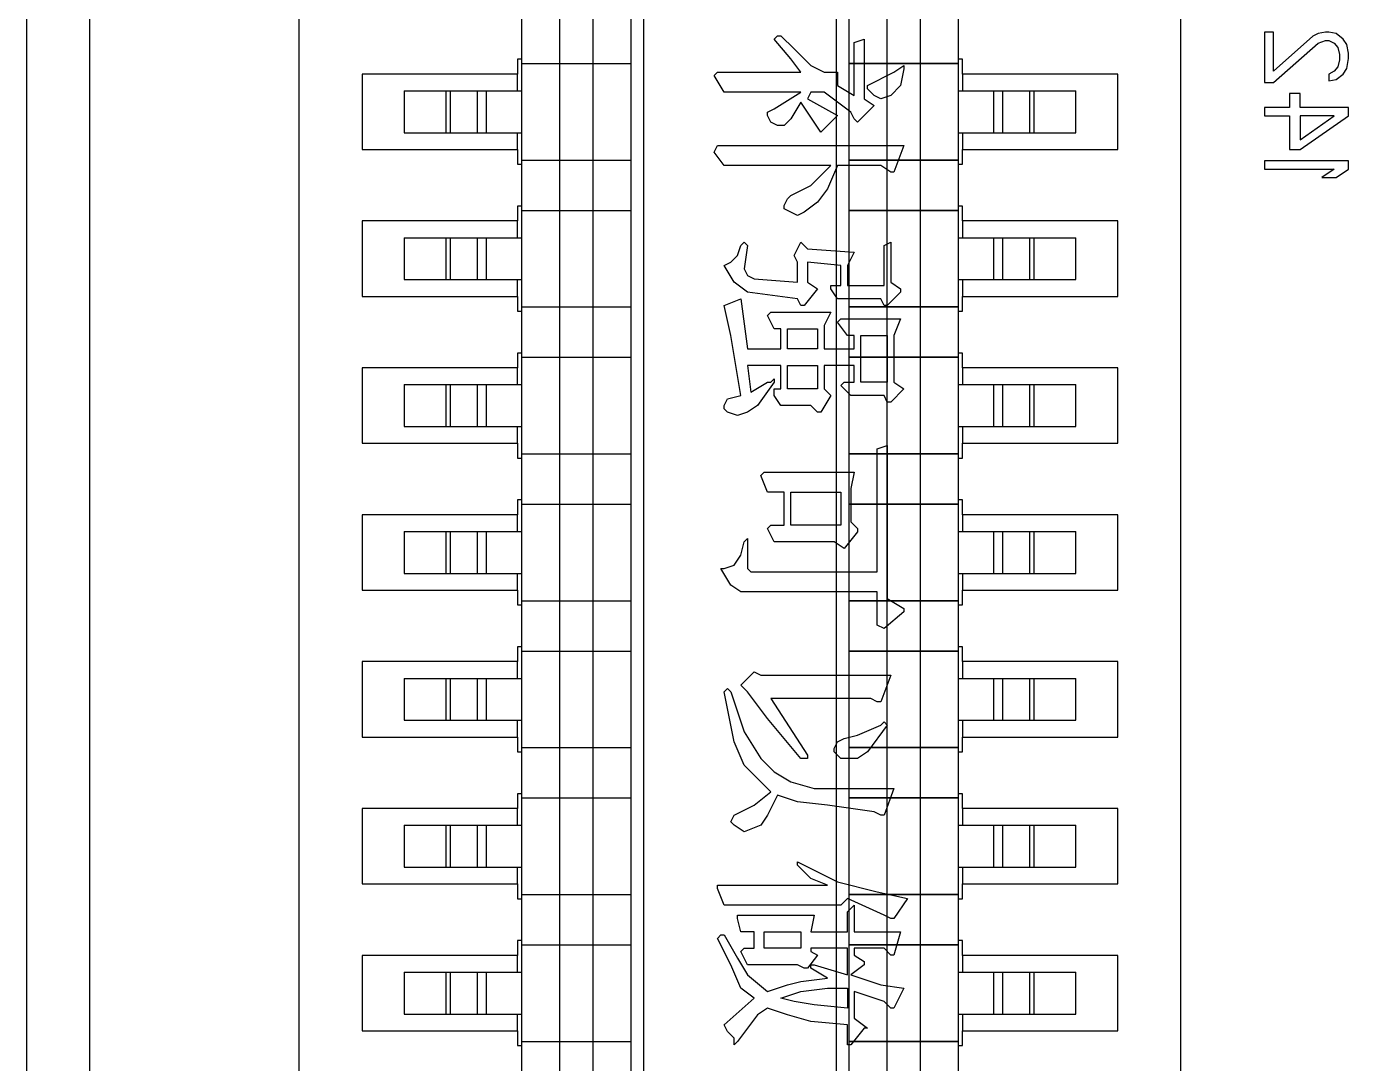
# Model space of a CAD drawing. Header units: millimetres. Extents: x 164 to 1164, y 133 to 906.
# Drawn here: x 231.24 to 240.69, y 286.88 to 294.29 of the extents above; entities that cross this region are included whole.
import ezdxf

# ---------------------------------------------------------------- set-up
doc = ezdxf.new("R2010")
doc.units = ezdxf.units.MM
for name, color, linetype in [('00侧挡板', 103, 'Continuous'), ('01_ASM_ALL_AXIS', 7, 'Continuous'), ('_135225', 7, 'Continuous'), ('_139725', 7, 'Continuous'), ('_186646', 7, 'Continuous'), ('_209750', 7, 'Continuous'), ('_240873', 7, 'Continuous'), ('_391631', 7, 'Continuous'), ('_395873', 7, 'Continuous'), ('_437383', 7, 'Continuous'), ('_499358', 7, 'Continuous'), ('_509238', 7, 'Continuous'), ('_543160', 7, 'Continuous'), ('_548257', 7, 'Continuous'), ('_554376', 7, 'Continuous'), ('_556303', 7, 'Continuous'), ('_597289', 7, 'Continuous')]:
    doc.layers.add(name, color=color, linetype=linetype)

# ---------------------------------------------------------------- blocks, each defined once
blk = doc.blocks.new('SFWER23')
at = {"color": 2}
for p, q in [((-187.3326, -442.0283), (-178.3726, -442.0283)), ((-178.3726, -444.1283), (-187.3326, -444.1283))]:
    blk.add_line(p, q, dxfattribs=at)
at = {"color": 4}
for p, q in [((-182.5926, -442.1783), (-182.5926, -442.5483)), ((-182.4126, -442.1783), (-182.5926, -442.1783)), ((-182.4126, -442.5483), (-182.4126, -442.1783)), ((-182.2426, -442.1783), (-182.2426, -442.5483)), ((-182.0626, -442.1783), (-182.2426, -442.1783)), ((-182.0626, -442.5483), (-182.0626, -442.1783)), ((-181.8926, -442.1783), (-181.8926, -442.5483)), ((-181.7126, -442.1783), (-181.8926, -442.1783)), ((-181.7126, -442.5483), (-181.7126, -442.1783)), ((-181.5426, -442.1783), (-181.5426, -442.5483)), ((-181.3626, -442.1783), (-181.5426, -442.1783)), ((-181.3626, -442.5483), (-181.3626, -442.1783)), ((-181.1926, -442.1783), (-181.1926, -442.5483)), ((-181.0126, -442.1783), (-181.1926, -442.1783)), ((-181.0126, -442.5483), (-181.0126, -442.1783)), ((-180.8426, -442.1783), (-180.8426, -442.5483)), ((-180.6626, -442.1783), (-180.8426, -442.1783)), ((-180.6626, -442.5483), (-180.6626, -442.1783)), ((-180.4926, -442.1783), (-180.4926, -442.5483)), ((-180.3126, -442.1783), (-180.4926, -442.1783)), ((-180.3126, -442.5483), (-180.3126, -442.1783)), ((-182.5926, -442.5483), (-182.5526, -442.5483)), ((-182.4526, -442.5483), (-182.4126, -442.5483)), ((-182.2426, -442.5483), (-182.2026, -442.5483)), ((-182.1026, -442.5483), (-182.0626, -442.5483)), ((-181.8926, -442.5483), (-181.8526, -442.5483)), ((-181.7526, -442.5483), (-181.7126, -442.5483)), ((-181.5426, -442.5483), (-181.5026, -442.5483)), ((-181.4026, -442.5483), (-181.3626, -442.5483)), ((-181.1926, -442.5483), (-181.1526, -442.5483)), ((-181.0526, -442.5483), (-181.0126, -442.5483)), ((-180.8426, -442.5483), (-180.8026, -442.5483)), ((-180.7026, -442.5483), (-180.6626, -442.5483)), ((-180.4926, -442.5483), (-180.4526, -442.5483)), ((-180.3526, -442.5483), (-180.3126, -442.5483)), ((-182.5966, -442.7113), (-182.6125, -442.6875)), ((-182.6125, -442.6875), (-182.6046, -442.6875)), ((-182.6046, -442.6875), (-182.5649, -442.6954)), ((-182.5649, -442.6954), (-182.5411, -442.7192)), ((-182.422, -443.1319), (-182.422, -442.6875)), ((-182.422, -442.6875), (-182.3585, -442.7113)), ((-182.0966, -442.7192), (-182.0807, -442.6954)), ((-182.0807, -442.6954), (-182.0728, -442.6954)), ((-182.0728, -442.6954), (-182.0411, -442.7272)), ((-182.0093, -442.8383), (-182.0093, -442.6954)), ((-182.0093, -442.6954), (-181.9696, -442.7113)), ((-181.8585, -442.7113), (-181.8427, -442.6875)), ((-181.8427, -442.6875), (-181.8109, -442.7192)), ((-181.3427, -442.7272), (-181.3188, -442.6875)), ((-181.3188, -442.6875), (-181.3109, -442.6875)), ((-181.3109, -442.6875), (-181.2712, -442.7351)), ((-180.6442, -442.751), (-180.6284, -442.6795)), ((-180.6284, -442.6795), (-180.5807, -442.7113)), ((-180.549, -442.8065), (-180.549, -442.6954)), ((-180.549, -442.6954), (-180.4934, -442.7113)), ((-180.422, -442.743), (-180.4141, -442.6875)), ((-180.4141, -442.6875), (-180.3665, -442.7113)), ((-182.5649, -442.7748), (-182.5966, -442.7113)), ((-182.5411, -442.7192), (-182.5331, -442.743)), ((-182.3585, -442.7192), (-182.3744, -442.743)), ((-182.3585, -442.7113), (-182.3585, -442.7192)), ((-182.1839, -442.7351), (-182.1919, -442.7192)), ((-182.1919, -442.7192), (-182.0966, -442.7192)), ((-182.0411, -442.7272), (-182.0411, -442.7351)), ((-181.9696, -442.7113), (-181.8585, -442.7113)), ((-181.9696, -442.7906), (-181.9696, -442.7272)), ((-181.9696, -442.7272), (-181.8585, -442.7272)), ((-181.8585, -442.7272), (-181.8585, -442.7906)), ((-181.8109, -442.7272), (-181.8268, -442.7351)), ((-181.8109, -442.7192), (-181.8109, -442.7272)), ((-181.7077, -442.7272), (-181.3427, -442.7272)), ((-181.6998, -442.751), (-181.7077, -442.7272)), ((-181.1601, -443.0287), (-181.1601, -442.7192)), ((-181.1601, -442.7192), (-181.0966, -442.743)), ((-181.049, -442.7351), (-181.0411, -442.7272)), ((-181.0411, -442.7272), (-180.9776, -442.7748)), ((-180.8903, -442.9018), (-180.8903, -442.7113)), ((-180.8903, -442.7113), (-180.8268, -442.7351)), ((-180.5807, -442.7192), (-180.5887, -442.7351)), ((-180.5807, -442.7113), (-180.5807, -442.7192)), ((-180.4934, -442.7192), (-180.5093, -442.7351)), ((-180.4934, -442.7113), (-180.4934, -442.7192)), ((-180.3665, -442.7192), (-180.3823, -442.7351)), ((-180.3665, -442.7113), (-180.3665, -442.7192)), ((-182.5411, -442.7589), (-182.5569, -442.7748)), ((-182.5331, -442.743), (-182.5411, -442.7589)), ((-182.5331, -442.7827), (-182.5173, -442.7589)), ((-182.5173, -442.7589), (-182.4776, -442.7986)), ((-182.3744, -442.743), (-182.3744, -442.8462)), ((-182.0887, -442.7351), (-182.1839, -442.7351)), ((-182.0887, -442.8224), (-182.0887, -442.7351)), ((-182.0411, -442.7351), (-182.0569, -442.743)), ((-182.0569, -442.743), (-182.0569, -442.8462)), ((-181.8268, -442.7351), (-181.8268, -442.8145)), ((-181.4061, -442.751), (-181.6998, -442.751)), ((-181.4061, -443.0525), (-181.4061, -442.751)), ((-181.3585, -442.751), (-181.3585, -443.0764)), ((-181.2792, -442.751), (-181.3585, -442.751)), ((-181.2712, -442.7351), (-181.2792, -442.751)), ((-181.0966, -442.751), (-181.1046, -442.7668)), ((-181.0966, -442.743), (-181.0966, -442.751)), ((-181.0411, -442.743), (-181.049, -442.7351)), ((-181.0173, -442.7986), (-181.0411, -442.743)), ((-180.8347, -442.7589), (-180.8506, -442.87)), ((-180.8268, -442.743), (-180.8347, -442.7589)), ((-180.8268, -442.7351), (-180.8268, -442.743)), ((-180.668, -442.8462), (-180.6442, -442.751)), ((-180.5887, -442.7351), (-180.6284, -442.8224)), ((-180.5093, -442.7351), (-180.5093, -442.8065)), ((-180.4458, -442.8145), (-180.422, -442.743)), ((-180.3823, -442.7351), (-180.4061, -442.8065)), ((-182.668, -442.8065), (-182.676, -442.7827)), ((-182.676, -442.7827), (-182.5331, -442.7827)), ((-182.5569, -442.7748), (-182.5649, -442.7748)), ((-181.8585, -442.7906), (-181.9696, -442.7906)), ((-181.1046, -442.7668), (-181.1046, -443.0049)), ((-180.9776, -442.7748), (-180.9617, -442.7986)), ((-180.4934, -442.8065), (-180.4776, -442.7827)), ((-180.4776, -442.7827), (-180.4696, -442.7827)), ((-180.4696, -442.7827), (-180.4458, -442.8145)), ((-180.3427, -442.8065), (-180.3188, -442.7748)), ((-180.3188, -442.7748), (-180.3188, -442.7827)), ((-180.3188, -442.7827), (-180.2792, -442.8145)), ((-182.5411, -442.8065), (-182.668, -442.8065)), ((-182.5649, -442.8462), (-182.5411, -442.8065)), ((-182.5014, -442.8145), (-182.549, -442.8779)), ((-182.4855, -442.8065), (-182.5014, -442.8145)), ((-182.4776, -442.7986), (-182.4855, -442.8065)), ((-182.176, -442.9176), (-182.168, -442.8065)), ((-182.168, -442.8065), (-182.1363, -442.8224)), ((-182.1363, -442.8224), (-182.0887, -442.8224)), ((-181.9696, -442.8224), (-182.0014, -442.8462)), ((-181.9696, -442.8065), (-181.9696, -442.8224)), ((-181.9379, -442.8065), (-181.9696, -442.8065)), ((-181.9379, -442.8779), (-181.9379, -442.8065)), ((-181.8982, -442.8065), (-181.8982, -442.8779)), ((-181.8585, -442.8065), (-181.8982, -442.8065)), ((-181.8585, -442.8303), (-181.8585, -442.8065)), ((-181.8268, -442.8145), (-181.8506, -442.8383)), ((-181.6442, -443.0208), (-181.6442, -442.8065)), ((-181.6442, -442.8065), (-181.6046, -442.8145)), ((-181.6046, -442.8145), (-181.5252, -442.8145)), ((-181.5252, -442.8145), (-181.5093, -442.7986)), ((-181.5093, -442.7986), (-181.5014, -442.7986)), ((-181.5014, -442.7986), (-181.4617, -442.8303)), ((-181.0093, -442.8303), (-181.0173, -442.7986)), ((-180.9617, -442.7986), (-180.9617, -442.8383)), ((-180.6284, -442.8224), (-180.6125, -442.8383)), ((-180.5966, -442.8224), (-180.6125, -442.8065)), ((-180.6125, -442.8065), (-180.549, -442.8065)), ((-180.549, -442.8224), (-180.5966, -442.8224)), ((-180.549, -442.9097), (-180.549, -442.8224)), ((-180.5093, -442.8065), (-180.4934, -442.8065)), ((-180.5093, -442.8224), (-180.5093, -442.9097)), ((-180.4458, -442.8224), (-180.5093, -442.8224)), ((-180.4696, -442.9018), (-180.4458, -442.8224)), ((-180.4141, -442.87), (-180.4141, -442.8224)), ((-180.4141, -442.8224), (-180.3665, -442.8224)), ((-180.4061, -442.8065), (-180.3427, -442.8065)), ((-180.3665, -442.8224), (-180.3744, -442.9018)), ((-180.3268, -442.8224), (-180.3347, -442.9097)), ((-180.2792, -442.8224), (-180.3268, -442.8224)), ((-180.2792, -442.8145), (-180.2792, -442.8224)), ((-182.5966, -442.8779), (-182.5966, -442.8462)), ((-182.5966, -442.8462), (-182.5649, -442.8462)), ((-182.5331, -442.9176), (-182.4934, -442.8462)), ((-182.4934, -442.8462), (-182.4538, -442.8859)), ((-182.3744, -442.8462), (-182.3188, -442.87)), ((-182.1363, -442.8383), (-182.1442, -442.9176)), ((-182.0887, -442.8383), (-182.1363, -442.8383)), ((-182.0887, -442.8621), (-182.0887, -442.8383)), ((-182.0569, -442.8462), (-182.0807, -442.8621)), ((-182.0014, -442.8462), (-182.0093, -442.8383)), ((-181.8506, -442.8383), (-181.8585, -442.8303)), ((-181.5966, -442.9573), (-181.5966, -442.8383)), ((-181.5966, -442.8383), (-181.5173, -442.8383)), ((-181.5173, -442.8383), (-181.5173, -442.9573)), ((-181.4617, -442.8303), (-181.4776, -442.8541)), ((-181.4776, -442.8541), (-181.4776, -442.997)), ((-181.0014, -442.8462), (-181.0093, -442.8303)), ((-180.9855, -442.8541), (-181.0014, -442.8462)), ((-180.9776, -442.8541), (-180.9855, -442.8541)), ((-180.9617, -442.8383), (-180.9776, -442.8541)), ((-180.7157, -442.9414), (-180.668, -442.8462)), ((-180.6125, -442.8383), (-180.6125, -443.116)), ((-182.6125, -442.9097), (-182.5966, -442.8779)), ((-182.549, -442.8779), (-182.549, -442.9097)), ((-182.4538, -442.8859), (-182.5252, -442.9335)), ((-182.3268, -442.9097), (-182.3744, -442.8621)), ((-182.3744, -442.8621), (-182.3744, -443.116)), ((-182.3188, -442.87), (-182.2871, -442.8938)), ((-182.0807, -442.8621), (-182.0887, -442.8621)), ((-182.0252, -442.8621), (-181.9934, -442.8779)), ((-182.0252, -443.0049), (-182.0252, -442.8621)), ((-181.9934, -442.8779), (-181.9379, -442.8779)), ((-181.8982, -442.8779), (-181.8427, -442.8779)), ((-181.8427, -442.8779), (-181.8268, -442.8621)), ((-181.8268, -442.8621), (-181.7871, -442.8859)), ((-181.7871, -442.8859), (-181.7871, -442.8938)), ((-180.8506, -442.87), (-180.8585, -442.9414)), ((-180.6601, -442.87), (-180.676, -442.9097)), ((-180.6601, -443.1319), (-180.6601, -442.87)), ((-180.4379, -442.87), (-180.4617, -442.9097)), ((-180.43, -442.9335), (-180.4379, -442.87)), ((-180.4061, -442.9335), (-180.4141, -442.87)), ((-182.6522, -442.9494), (-182.6125, -442.9097)), ((-182.549, -442.9097), (-182.5331, -442.9176)), ((-182.303, -442.9573), (-182.3268, -442.9097)), ((-182.2871, -442.8938), (-182.2633, -442.9256)), ((-182.1919, -442.9335), (-182.176, -442.9176)), ((-182.1442, -442.9176), (-182.0966, -442.9176)), ((-182.0966, -442.9176), (-182.0807, -442.8938)), ((-182.0807, -442.8938), (-182.0411, -442.9256)), ((-181.9855, -442.9652), (-181.9855, -442.8938)), ((-181.9855, -442.8938), (-181.9379, -442.8938)), ((-181.9379, -442.8938), (-181.9379, -442.9652)), ((-181.8982, -442.9652), (-181.8982, -442.8938)), ((-181.8982, -442.8938), (-181.8427, -442.8938)), ((-181.8427, -442.8938), (-181.8427, -442.9652)), ((-181.7871, -442.8938), (-181.803, -442.9097)), ((-181.803, -442.9097), (-181.803, -442.9811)), ((-181.1046, -443.0049), (-180.9696, -442.9176)), ((-180.9696, -442.9176), (-180.9617, -442.9176)), ((-180.9617, -442.9176), (-180.9617, -442.9335)), ((-180.9061, -442.9573), (-180.8903, -442.9018)), ((-180.676, -442.9097), (-180.7077, -442.9414)), ((-180.5887, -443.0843), (-180.5887, -442.9018)), ((-180.5887, -442.9018), (-180.549, -442.9097)), ((-180.5093, -442.9097), (-180.5014, -442.9097)), ((-180.5014, -442.9097), (-180.4934, -442.8938)), ((-180.4934, -442.8938), (-180.4617, -442.9176)), ((-180.4696, -442.9097), (-180.4696, -442.9018)), ((-180.4617, -442.9097), (-180.4696, -442.9097)), ((-180.4617, -442.9176), (-180.4617, -442.9256)), ((-180.3744, -442.9018), (-180.3823, -442.9494)), ((-180.3347, -442.9097), (-180.3506, -442.9652)), ((-182.6839, -442.9811), (-182.6522, -442.9494)), ((-182.5966, -442.9335), (-182.6284, -442.9573)), ((-182.5966, -443.1319), (-182.5966, -442.9335)), ((-182.5093, -442.997), (-182.549, -442.9335)), ((-182.549, -442.9335), (-182.549, -443.116)), ((-182.5252, -442.9335), (-182.4855, -442.9573)), ((-182.2554, -442.9414), (-182.2712, -442.9732)), ((-182.2633, -442.9256), (-182.2554, -442.9414)), ((-182.1601, -442.9494), (-182.1919, -442.9335)), ((-182.1442, -442.9414), (-182.1601, -442.9494)), ((-182.0966, -442.9414), (-182.1442, -442.9414)), ((-182.1046, -443.0446), (-182.0966, -442.9414)), ((-182.0569, -442.9414), (-182.0728, -443.0605)), ((-182.0411, -442.9335), (-182.0569, -442.9414)), ((-182.0411, -442.9256), (-182.0411, -442.9335)), ((-180.9617, -442.9335), (-181.0569, -443.0129)), ((-180.8585, -442.9414), (-180.8744, -442.9891)), ((-180.7077, -442.9414), (-180.7157, -442.9414)), ((-180.549, -443.0208), (-180.549, -442.9335)), ((-180.549, -442.9335), (-180.5093, -442.9335)), ((-180.5093, -442.9335), (-180.5093, -443.0208)), ((-180.4617, -442.9256), (-180.4696, -442.9414)), ((-180.4696, -442.9414), (-180.4696, -443.0605)), ((-180.422, -442.9652), (-180.43, -442.9335)), ((-180.3903, -442.9811), (-180.4061, -442.9335)), ((-180.3823, -442.9494), (-180.3903, -442.9811)), ((-182.6839, -442.9891), (-182.6839, -442.9811)), ((-182.6284, -442.9573), (-182.676, -442.997)), ((-182.4855, -442.9573), (-182.4696, -442.9732)), ((-182.4696, -442.9732), (-182.4696, -442.9891)), ((-182.295, -442.9652), (-182.303, -442.9573)), ((-182.2792, -442.9732), (-182.295, -442.9652)), ((-182.2712, -442.9732), (-182.2792, -442.9732)), ((-181.9379, -442.9652), (-181.9855, -442.9652)), ((-181.9855, -442.9811), (-181.9855, -442.997)), ((-181.9379, -442.9811), (-181.9855, -442.9811)), ((-181.9379, -443.0605), (-181.9379, -442.9811)), ((-181.8427, -442.9652), (-181.8982, -442.9652)), ((-181.8982, -442.9811), (-181.8982, -443.0605)), ((-181.8427, -442.9811), (-181.8982, -442.9811)), ((-181.8427, -442.997), (-181.8427, -442.9811)), ((-181.803, -442.9811), (-181.8268, -442.997)), ((-181.5173, -442.9573), (-181.5966, -442.9573)), ((-181.5966, -442.9732), (-181.5966, -443.0129)), ((-181.5173, -442.9732), (-181.5966, -442.9732)), ((-181.5173, -443.0049), (-181.5173, -442.9732)), ((-180.93, -442.997), (-180.9061, -442.9573)), ((-180.4061, -443.0129), (-180.422, -442.9652)), ((-180.3506, -442.9652), (-180.3665, -443.0129)), ((-182.676, -442.997), (-182.6839, -442.9891)), ((-182.5014, -443.0129), (-182.5093, -442.997)), ((-182.4934, -443.0129), (-182.5014, -443.0129)), ((-182.4776, -443.0049), (-182.4934, -443.0129)), ((-182.4696, -442.9891), (-182.4776, -443.0049)), ((-182.0173, -443.0129), (-182.0252, -443.0049)), ((-181.9855, -442.997), (-182.0173, -443.0129)), ((-181.8585, -443.0049), (-181.8665, -442.997)), ((-181.8665, -442.997), (-181.8585, -442.997)), ((-181.8585, -442.997), (-181.803, -443.0367)), ((-181.8585, -443.0129), (-181.8585, -443.0049)), ((-181.8347, -443.0525), (-181.8585, -443.0129)), ((-181.8268, -442.997), (-181.8427, -442.997)), ((-181.5966, -443.0129), (-181.6363, -443.0287)), ((-181.5093, -443.0129), (-181.5173, -443.0049)), ((-181.4776, -442.997), (-181.5093, -443.0129)), ((-181.0569, -443.0129), (-181.1204, -443.0605)), ((-180.9617, -443.0287), (-180.93, -442.997)), ((-180.8823, -443.0049), (-180.9458, -443.0684)), ((-180.8506, -443.0446), (-180.8823, -443.0049)), ((-180.8744, -442.9891), (-180.8268, -443.0129)), ((-180.8268, -443.0129), (-180.803, -443.0287)), ((-180.4458, -443.0605), (-180.4061, -443.0129)), ((-180.3665, -443.0129), (-180.3506, -443.0367)), ((-182.1125, -443.0605), (-182.1046, -443.0446)), ((-181.803, -443.0367), (-181.7871, -443.0605)), ((-181.6363, -443.0287), (-181.6442, -443.0208)), ((-181.168, -443.0446), (-181.1601, -443.0287)), ((-181.1363, -443.0764), (-181.168, -443.0446)), ((-181.0252, -443.0684), (-180.9617, -443.0287)), ((-180.8268, -443.0922), (-180.8506, -443.0446)), ((-180.803, -443.0287), (-180.7871, -443.0684)), ((-180.5093, -443.0208), (-180.549, -443.0208)), ((-180.549, -443.0446), (-180.549, -443.0764)), ((-180.5093, -443.0446), (-180.549, -443.0446)), ((-180.5093, -443.0684), (-180.5093, -443.0446)), ((-180.3903, -443.0446), (-180.4141, -443.0764)), ((-180.3268, -443.116), (-180.3903, -443.0446)), ((-180.3506, -443.0367), (-180.2871, -443.0843)), ((-182.1919, -443.0684), (-182.1839, -443.0605)), ((-182.1839, -443.0764), (-182.1919, -443.0684)), ((-182.1839, -443.0605), (-182.1284, -443.0684)), ((-182.1601, -443.0843), (-182.1839, -443.0764)), ((-182.1284, -443.0684), (-182.1125, -443.0605)), ((-182.0728, -443.0605), (-182.0966, -443.0922)), ((-182.0569, -443.0764), (-181.9379, -443.0605)), ((-182.0411, -443.116), (-182.0569, -443.0764)), ((-181.8268, -443.0764), (-181.9696, -443.1002)), ((-181.8982, -443.0605), (-181.8347, -443.0525)), ((-181.8188, -443.1081), (-181.8268, -443.0764)), ((-181.7871, -443.0605), (-181.7792, -443.0843)), ((-181.4776, -443.0684), (-181.4855, -443.0605)), ((-181.4855, -443.0605), (-181.4141, -443.0605)), ((-181.4458, -443.0764), (-181.4776, -443.0684)), ((-181.422, -443.0922), (-181.4458, -443.0764)), ((-181.4141, -443.0605), (-181.4061, -443.0525)), ((-181.3585, -443.0764), (-181.3744, -443.1002)), ((-181.1204, -443.0605), (-181.1363, -443.0764)), ((-181.1204, -443.1002), (-181.0252, -443.0684)), ((-180.9458, -443.0684), (-181.0014, -443.0922)), ((-180.7871, -443.0684), (-180.803, -443.0922)), ((-180.549, -443.0764), (-180.5807, -443.0843)), ((-180.5014, -443.0764), (-180.5093, -443.0684)), ((-180.4696, -443.0605), (-180.5014, -443.0764)), ((-180.4855, -443.0843), (-180.4458, -443.0605)), ((-180.4141, -443.0764), (-180.4696, -443.1002)), ((-182.1442, -443.1002), (-182.1601, -443.0843)), ((-182.1363, -443.116), (-182.1442, -443.1002)), ((-182.0966, -443.0922), (-182.1363, -443.116)), ((-181.9696, -443.1002), (-182.0411, -443.116)), ((-181.803, -443.116), (-181.8188, -443.1081)), ((-181.7871, -443.1081), (-181.795, -443.116)), ((-181.7792, -443.0843), (-181.7871, -443.1081)), ((-181.4141, -443.116), (-181.422, -443.0922)), ((-181.3744, -443.1002), (-181.4141, -443.124)), ((-181.1284, -443.1081), (-181.1204, -443.1002)), ((-181.1204, -443.116), (-181.1284, -443.1081)), ((-181.0014, -443.0922), (-181.1204, -443.116)), ((-180.8109, -443.1002), (-180.8268, -443.0922)), ((-180.803, -443.0922), (-180.8109, -443.1002)), ((-180.5807, -443.0843), (-180.5887, -443.0843)), ((-180.5411, -443.116), (-180.4855, -443.0843)), ((-180.4696, -443.1002), (-180.5331, -443.1319)), ((-180.3109, -443.1081), (-180.3268, -443.116)), ((-180.295, -443.0922), (-180.3109, -443.1081)), ((-180.2792, -443.0922), (-180.295, -443.0922)), ((-180.2871, -443.0843), (-180.2792, -443.0922)), ((-182.5887, -443.1399), (-182.5966, -443.1319)), ((-182.549, -443.116), (-182.5887, -443.1399)), ((-182.4061, -443.1399), (-182.422, -443.1319)), ((-182.3744, -443.116), (-182.4061, -443.1399)), ((-181.795, -443.116), (-181.803, -443.116)), ((-181.4141, -443.124), (-181.4141, -443.116)), ((-180.6522, -443.1319), (-180.6601, -443.1319)), ((-180.6125, -443.116), (-180.6522, -443.1319)), ((-180.5411, -443.124), (-180.5411, -443.116)), ((-180.5331, -443.1319), (-180.5411, -443.124)), ((-182.5926, -443.6083), (-182.5926, -443.9783)), ((-182.5526, -443.6083), (-182.5926, -443.6083)), ((-182.4126, -443.6083), (-182.4526, -443.6083)), ((-182.4126, -443.9783), (-182.4126, -443.6083)), ((-182.2426, -443.6083), (-182.2426, -443.9783)), ((-182.2026, -443.6083), (-182.2426, -443.6083)), ((-182.0626, -443.6083), (-182.1026, -443.6083)), ((-182.0626, -443.9783), (-182.0626, -443.6083)), ((-181.8926, -443.6083), (-181.8926, -443.9783)), ((-181.8526, -443.6083), (-181.8926, -443.6083)), ((-181.7126, -443.6083), (-181.7526, -443.6083)), ((-181.7126, -443.9783), (-181.7126, -443.6083)), ((-181.5426, -443.6083), (-181.5426, -443.9783)), ((-181.5026, -443.6083), (-181.5426, -443.6083)), ((-181.3626, -443.6083), (-181.4026, -443.6083)), ((-181.3626, -443.9783), (-181.3626, -443.6083)), ((-181.1926, -443.6083), (-181.1926, -443.9783)), ((-181.1526, -443.6083), (-181.1926, -443.6083)), ((-181.0126, -443.6083), (-181.0526, -443.6083)), ((-181.0126, -443.9783), (-181.0126, -443.6083)), ((-180.8426, -443.6083), (-180.8426, -443.9783)), ((-180.8026, -443.6083), (-180.8426, -443.6083)), ((-180.6626, -443.6083), (-180.7026, -443.6083)), ((-180.6626, -443.9783), (-180.6626, -443.6083)), ((-180.4926, -443.6083), (-180.4926, -443.9783)), ((-180.4526, -443.6083), (-180.4926, -443.6083)), ((-180.3126, -443.6083), (-180.3526, -443.6083)), ((-180.3126, -443.9783), (-180.3126, -443.6083)), ((-182.5926, -443.9783), (-182.4126, -443.9783)), ((-182.2426, -443.9783), (-182.0626, -443.9783)), ((-181.8926, -443.9783), (-181.7126, -443.9783)), ((-181.5426, -443.9783), (-181.3626, -443.9783)), ((-181.1926, -443.9783), (-181.0126, -443.9783)), ((-180.8426, -443.9783), (-180.6626, -443.9783)), ((-180.4926, -443.9783), (-180.3126, -443.9783))]:
    blk.add_line(p, q, dxfattribs=at)
at = {"color": 1}
for p, q in [((-182.6276, -442.5483), (-182.6276, -442.5583)), ((-182.5926, -442.5483), (-182.6276, -442.5483)), ((-182.3776, -442.5483), (-182.4126, -442.5483)), ((-182.3776, -442.5583), (-182.3776, -442.5483)), ((-182.2776, -442.5483), (-182.2776, -442.5583)), ((-182.2426, -442.5483), (-182.2776, -442.5483)), ((-182.0276, -442.5483), (-182.0626, -442.5483)), ((-182.0276, -442.5583), (-182.0276, -442.5483)), ((-181.9276, -442.5483), (-181.9276, -442.5583)), ((-181.8926, -442.5483), (-181.9276, -442.5483)), ((-181.6776, -442.5483), (-181.7126, -442.5483)), ((-181.6776, -442.5583), (-181.6776, -442.5483)), ((-181.5776, -442.5483), (-181.5776, -442.5583)), ((-181.5426, -442.5483), (-181.5776, -442.5483)), ((-181.3276, -442.5483), (-181.3626, -442.5483)), ((-181.3276, -442.5583), (-181.3276, -442.5483)), ((-181.2276, -442.5483), (-181.2276, -442.5583)), ((-181.1926, -442.5483), (-181.2276, -442.5483)), ((-180.9776, -442.5483), (-181.0126, -442.5483)), ((-180.9776, -442.5583), (-180.9776, -442.5483)), ((-180.8776, -442.5483), (-180.8776, -442.5583)), ((-180.8426, -442.5483), (-180.8776, -442.5483)), ((-180.6276, -442.5483), (-180.6626, -442.5483)), ((-180.6276, -442.5583), (-180.6276, -442.5483)), ((-180.5276, -442.5483), (-180.5276, -442.5583)), ((-180.4926, -442.5483), (-180.5276, -442.5483)), ((-180.2776, -442.5483), (-180.3126, -442.5483)), ((-180.2776, -442.5583), (-180.2776, -442.5483)), ((-182.6276, -443.5983), (-182.6276, -443.6083)), ((-182.6276, -443.6083), (-182.5926, -443.6083)), ((-182.4126, -443.6083), (-182.3776, -443.6083)), ((-182.3776, -443.6083), (-182.3776, -443.5983)), ((-182.2776, -443.5983), (-182.2776, -443.6083)), ((-182.2776, -443.6083), (-182.2426, -443.6083)), ((-182.0626, -443.6083), (-182.0276, -443.6083)), ((-182.0276, -443.6083), (-182.0276, -443.5983)), ((-181.9276, -443.5983), (-181.9276, -443.6083)), ((-181.9276, -443.6083), (-181.8926, -443.6083)), ((-181.7126, -443.6083), (-181.6776, -443.6083)), ((-181.6776, -443.6083), (-181.6776, -443.5983)), ((-181.5776, -443.5983), (-181.5776, -443.6083)), ((-181.5776, -443.6083), (-181.5426, -443.6083)), ((-181.3626, -443.6083), (-181.3276, -443.6083)), ((-181.3276, -443.6083), (-181.3276, -443.5983)), ((-181.2276, -443.5983), (-181.2276, -443.6083)), ((-181.2276, -443.6083), (-181.1926, -443.6083)), ((-181.0126, -443.6083), (-180.9776, -443.6083)), ((-180.9776, -443.6083), (-180.9776, -443.5983)), ((-180.8776, -443.5983), (-180.8776, -443.6083)), ((-180.8776, -443.6083), (-180.8426, -443.6083)), ((-180.6626, -443.6083), (-180.6276, -443.6083)), ((-180.6276, -443.6083), (-180.6276, -443.5983)), ((-180.5276, -443.5983), (-180.5276, -443.6083)), ((-180.5276, -443.6083), (-180.4926, -443.6083)), ((-180.3126, -443.6083), (-180.2776, -443.6083)), ((-180.2776, -443.6083), (-180.2776, -443.5983))]:
    blk.add_line(p, q, dxfattribs=at)
at = {"color": 7}
for p, q in [((-188.0026, -444.6283), (-178.4054, -444.6283)), ((-188.0026, -444.7783), (-178.4054, -444.7783))]:
    blk.add_line(p, q, dxfattribs=at)
at = {"color": 3}
blk.add_line((-188.0026, -444.7783), (-178.4054, -444.7783), dxfattribs=at)
at = {"layer": '01_ASM_ALL_AXIS', "color": 4}
for p, q in [((-182.6426, -441.6283), (-182.6626, -441.6325)), ((-182.6293, -441.6283), (-182.6426, -441.6283)), ((-182.606, -441.6325), (-182.6293, -441.6283)), ((-182.5126, -441.6283), (-182.5126, -441.7432)), ((-182.4926, -441.6283), (-182.5126, -441.6283)), ((-182.4126, -441.7432), (-182.4926, -441.6283)), ((-182.386, -441.6283), (-182.386, -441.8283)), ((-182.366, -441.6283), (-182.386, -441.6283)), ((-182.346, -441.6581), (-182.366, -441.6283)), ((-182.6893, -441.6581), (-182.6926, -441.6751)), ((-182.676, -441.641), (-182.6893, -441.6581)), ((-182.6626, -441.6325), (-182.676, -441.641)), ((-182.666, -441.6623), (-182.656, -441.6538)), ((-182.656, -441.6538), (-182.6393, -441.6496)), ((-182.6393, -441.6496), (-182.626, -441.6496)), ((-182.626, -441.6496), (-182.6093, -441.6538)), ((-182.6093, -441.6538), (-182.5993, -441.6623)), ((-182.5926, -441.641), (-182.606, -441.6325)), ((-182.5793, -441.6581), (-182.5926, -441.641)), ((-182.576, -441.6751), (-182.5793, -441.6581)), ((-182.346, -441.6921), (-182.346, -441.6581)), ((-182.6926, -441.6751), (-182.6926, -441.6836)), ((-182.6926, -441.6836), (-182.6893, -441.7006)), ((-182.6726, -441.6751), (-182.666, -441.6623)), ((-182.6726, -441.6836), (-182.6726, -441.6751)), ((-182.666, -441.7006), (-182.6726, -441.6836)), ((-182.5993, -441.6623), (-182.5926, -441.6751)), ((-182.5926, -441.6751), (-182.576, -441.6751)), ((-182.4926, -441.6623), (-182.4926, -441.7432)), ((-182.436, -441.7432), (-182.4926, -441.6623)), ((-182.366, -441.8283), (-182.366, -441.6623)), ((-182.366, -441.6623), (-182.346, -441.6921)), ((-182.6893, -441.7006), (-182.6826, -441.7134)), ((-182.6826, -441.7134), (-182.5993, -441.807)), ((-182.5726, -441.807), (-182.666, -441.7006)), ((-182.546, -441.7432), (-182.546, -441.7687)), ((-182.5126, -441.7432), (-182.546, -441.7432)), ((-182.4926, -441.7432), (-182.436, -441.7432)), ((-182.4126, -441.7687), (-182.4126, -441.7432)), ((-182.546, -441.7687), (-182.5126, -441.7687)), ((-182.5126, -441.7687), (-182.5126, -441.8283)), ((-182.4926, -441.8283), (-182.4926, -441.7687)), ((-182.4926, -441.7687), (-182.4126, -441.7687)), ((-182.6926, -441.807), (-182.6926, -441.8283)), ((-182.5993, -441.807), (-182.6926, -441.807)), ((-182.5726, -441.8283), (-182.5726, -441.807)), ((-182.6926, -441.8283), (-182.5726, -441.8283)), ((-182.5126, -441.8283), (-182.4926, -441.8283)), ((-182.386, -441.8283), (-182.366, -441.8283))]:
    blk.add_line(p, q, dxfattribs=at)
at = {"layer": '_135225', "color": 7}
for p, q in [((-181.8526, -442.5583), (-181.8526, -442.2783)), ((-181.7526, -442.2783), (-181.8526, -442.2783)), ((-181.7526, -442.5583), (-181.7526, -442.2783)), ((-181.9176, -442.5583), (-181.9176, -442.8183)), ((-181.9176, -442.5583), (-181.6876, -442.5583)), ((-181.6876, -442.8183), (-181.6876, -442.5583)), ((-181.6876, -442.8183), (-181.9176, -442.8183))]:
    blk.add_line(p, q, dxfattribs=at)
at = {"layer": '_135225', "color": 9}
for p, q in [((-181.8526, -442.3783), (-181.7526, -442.3783)), ((-181.7526, -442.3875), (-181.8526, -442.3875)), ((-181.8526, -442.453), (-181.7526, -442.453)), ((-181.7526, -442.4733), (-181.8526, -442.4733)), ((-181.6876, -442.6483), (-181.9176, -442.6483)), ((-181.9176, -442.7283), (-181.6876, -442.7283))]:
    blk.add_line(p, q, dxfattribs=at)
at = {"layer": '_139725', "color": 7}
for p, q in [((-182.7376, -442.5583), (-182.6176, -442.5583)), ((-182.6176, -442.8183), (-182.6176, -442.5583)), ((-182.3876, -442.5583), (-182.3876, -442.8183)), ((-182.3876, -442.5583), (-182.2676, -442.5583)), ((-182.2676, -442.8183), (-182.2676, -442.5583)), ((-182.0376, -442.5583), (-182.0376, -442.8183)), ((-182.0376, -442.5583), (-181.9176, -442.5583)), ((-181.9176, -442.8183), (-181.9176, -442.5583)), ((-181.6876, -442.5583), (-181.6876, -442.8183)), ((-181.6876, -442.5583), (-181.5676, -442.5583)), ((-181.5676, -442.8183), (-181.5676, -442.5583)), ((-181.3376, -442.5583), (-181.3376, -442.8183)), ((-181.3376, -442.5583), (-181.2176, -442.5583)), ((-181.2176, -442.8183), (-181.2176, -442.5583)), ((-180.9876, -442.5583), (-180.9876, -442.8183)), ((-180.9876, -442.5583), (-180.8676, -442.5583)), ((-180.8676, -442.8183), (-180.8676, -442.5583)), ((-180.6376, -442.5583), (-180.6376, -442.8183)), ((-180.6376, -442.5583), (-180.5176, -442.5583)), ((-180.5176, -442.8183), (-180.5176, -442.5583)), ((-180.2876, -442.5583), (-180.2876, -442.8183)), ((-180.2876, -442.5583), (-180.1676, -442.5583)), ((-182.6176, -442.8183), (-182.7376, -442.8183)), ((-182.2676, -442.8183), (-182.3876, -442.8183)), ((-181.9176, -442.8183), (-182.0376, -442.8183)), ((-181.5676, -442.8183), (-181.6876, -442.8183)), ((-181.2176, -442.8183), (-181.3376, -442.8183)), ((-180.8676, -442.8183), (-180.9876, -442.8183)), ((-180.5176, -442.8183), (-180.6376, -442.8183)), ((-180.1676, -442.8183), (-180.2876, -442.8183)), ((-178.207, -442.8483), (-187.4983, -442.8483)), ((-187.4983, -443.3083), (-178.207, -443.3083)), ((-182.7376, -443.3383), (-182.6176, -443.3383)), ((-182.6176, -443.5983), (-182.6176, -443.3383)), ((-182.3876, -443.5983), (-182.3876, -443.3383)), ((-182.3876, -443.3383), (-182.2676, -443.3383)), ((-182.2676, -443.5983), (-182.2676, -443.3383)), ((-182.0376, -443.5983), (-182.0376, -443.3383)), ((-182.0376, -443.3383), (-181.9176, -443.3383)), ((-181.9176, -443.5983), (-181.9176, -443.3383)), ((-181.6876, -443.5983), (-181.6876, -443.3383)), ((-181.6876, -443.3383), (-181.5676, -443.3383)), ((-181.5676, -443.5983), (-181.5676, -443.3383)), ((-181.3376, -443.5983), (-181.3376, -443.3383)), ((-181.3376, -443.3383), (-181.2176, -443.3383)), ((-181.2176, -443.5983), (-181.2176, -443.3383)), ((-180.9876, -443.5983), (-180.9876, -443.3383)), ((-180.9876, -443.3383), (-180.8676, -443.3383)), ((-180.8676, -443.5983), (-180.8676, -443.3383)), ((-180.6376, -443.5983), (-180.6376, -443.3383)), ((-180.6376, -443.3383), (-180.5176, -443.3383)), ((-180.5176, -443.5983), (-180.5176, -443.3383)), ((-180.2876, -443.5983), (-180.2876, -443.3383)), ((-180.2876, -443.3383), (-180.1676, -443.3383)), ((-182.6176, -443.5983), (-182.7376, -443.5983)), ((-182.2676, -443.5983), (-182.3876, -443.5983)), ((-181.9176, -443.5983), (-182.0376, -443.5983)), ((-181.5676, -443.5983), (-181.6876, -443.5983)), ((-181.2176, -443.5983), (-181.3376, -443.5983)), ((-180.8676, -443.5983), (-180.9876, -443.5983)), ((-180.5176, -443.5983), (-180.6376, -443.5983)), ((-180.1676, -443.5983), (-180.2876, -443.5983))]:
    blk.add_line(p, q, dxfattribs=at)
at = {"layer": '_139725', "color": 9}
for p, q in [((-182.6176, -442.6483), (-182.7376, -442.6483)), ((-182.2676, -442.6483), (-182.3876, -442.6483)), ((-181.9176, -442.6483), (-182.0376, -442.6483)), ((-181.5676, -442.6483), (-181.6876, -442.6483)), ((-181.2176, -442.6483), (-181.3376, -442.6483)), ((-180.8676, -442.6483), (-180.9876, -442.6483)), ((-180.5176, -442.6483), (-180.6376, -442.6483)), ((-180.1676, -442.6483), (-180.2876, -442.6483)), ((-182.7376, -442.7283), (-182.6176, -442.7283)), ((-182.3876, -442.7283), (-182.2676, -442.7283)), ((-182.0376, -442.7283), (-181.9176, -442.7283)), ((-181.6876, -442.7283), (-181.5676, -442.7283)), ((-181.3376, -442.7283), (-181.2176, -442.7283)), ((-180.9876, -442.7283), (-180.8676, -442.7283)), ((-180.6376, -442.7283), (-180.5176, -442.7283)), ((-180.2876, -442.7283), (-180.1676, -442.7283)), ((-182.6176, -443.4283), (-182.7376, -443.4283)), ((-182.2676, -443.4283), (-182.3876, -443.4283)), ((-181.9176, -443.4283), (-182.0376, -443.4283)), ((-181.5676, -443.4283), (-181.6876, -443.4283)), ((-181.2176, -443.4283), (-181.3376, -443.4283)), ((-180.8676, -443.4283), (-180.9876, -443.4283)), ((-180.5176, -443.4283), (-180.6376, -443.4283)), ((-180.1676, -443.4283), (-180.2876, -443.4283)), ((-182.7376, -443.5083), (-182.6176, -443.5083)), ((-182.3876, -443.5083), (-182.2676, -443.5083)), ((-182.0376, -443.5083), (-181.9176, -443.5083)), ((-181.6876, -443.5083), (-181.5676, -443.5083)), ((-181.3376, -443.5083), (-181.2176, -443.5083)), ((-180.9876, -443.5083), (-180.8676, -443.5083)), ((-180.6376, -443.5083), (-180.5176, -443.5083)), ((-180.2876, -443.5083), (-180.1676, -443.5083))]:
    blk.add_line(p, q, dxfattribs=at)
at = {"layer": '_186646', "color": 7}
for p, q in [((-180.5176, -443.5983), (-180.5176, -443.3383)), ((-180.5176, -443.3383), (-180.2876, -443.3383)), ((-180.2876, -443.5983), (-180.2876, -443.3383)), ((-180.2876, -443.5983), (-180.5176, -443.5983)), ((-180.4526, -443.8783), (-180.4526, -443.5983)), ((-180.3526, -443.8783), (-180.3526, -443.5983)), ((-180.4526, -443.8783), (-180.3526, -443.8783))]:
    blk.add_line(p, q, dxfattribs=at)
at = {"layer": '_186646', "color": 9}
for p, q in [((-180.2876, -443.4283), (-180.5176, -443.4283)), ((-180.5176, -443.5083), (-180.2876, -443.5083)), ((-180.4526, -443.6833), (-180.3526, -443.6833)), ((-180.3526, -443.7035), (-180.4526, -443.7035)), ((-180.4526, -443.7691), (-180.3526, -443.7691)), ((-180.3526, -443.7783), (-180.4526, -443.7783))]:
    blk.add_line(p, q, dxfattribs=at)
at = {"layer": '_209750', "color": 7}
for p, q in [((-181.1526, -442.5583), (-181.1526, -442.2783)), ((-181.0526, -442.2783), (-181.1526, -442.2783)), ((-181.0526, -442.5583), (-181.0526, -442.2783)), ((-181.2176, -442.5583), (-181.2176, -442.8183)), ((-181.2176, -442.5583), (-180.9876, -442.5583)), ((-180.9876, -442.8183), (-180.9876, -442.5583)), ((-180.9876, -442.8183), (-181.2176, -442.8183))]:
    blk.add_line(p, q, dxfattribs=at)
at = {"layer": '_209750', "color": 9}
for p, q in [((-181.1526, -442.3783), (-181.0526, -442.3783)), ((-181.0526, -442.3875), (-181.1526, -442.3875)), ((-181.1526, -442.453), (-181.0526, -442.453)), ((-181.0526, -442.4733), (-181.1526, -442.4733)), ((-180.9876, -442.6483), (-181.2176, -442.6483)), ((-181.2176, -442.7283), (-180.9876, -442.7283))]:
    blk.add_line(p, q, dxfattribs=at)
at = {"layer": '_240873', "color": 7}
for p, q in [((-181.9176, -443.5983), (-181.9176, -443.3383)), ((-181.9176, -443.3383), (-181.6876, -443.3383)), ((-181.6876, -443.5983), (-181.6876, -443.3383)), ((-181.6876, -443.5983), (-181.9176, -443.5983)), ((-181.8526, -443.8783), (-181.8526, -443.5983)), ((-181.7526, -443.8783), (-181.7526, -443.5983)), ((-181.8526, -443.8783), (-181.7526, -443.8783))]:
    blk.add_line(p, q, dxfattribs=at)
at = {"layer": '_240873', "color": 9}
for p, q in [((-181.6876, -443.4283), (-181.9176, -443.4283)), ((-181.9176, -443.5083), (-181.6876, -443.5083)), ((-181.8526, -443.6833), (-181.7526, -443.6833)), ((-181.7526, -443.7035), (-181.8526, -443.7035)), ((-181.8526, -443.7691), (-181.7526, -443.7691)), ((-181.7526, -443.7783), (-181.8526, -443.7783))]:
    blk.add_line(p, q, dxfattribs=at)
at = {"layer": '_391631', "color": 7}
for p, q in [((-181.5026, -442.5583), (-181.5026, -442.2783)), ((-181.4026, -442.2783), (-181.5026, -442.2783)), ((-181.4026, -442.5583), (-181.4026, -442.2783)), ((-181.5676, -442.5583), (-181.5676, -442.8183)), ((-181.5676, -442.5583), (-181.3376, -442.5583)), ((-181.3376, -442.8183), (-181.3376, -442.5583)), ((-181.3376, -442.8183), (-181.5676, -442.8183))]:
    blk.add_line(p, q, dxfattribs=at)
at = {"layer": '_391631', "color": 9}
for p, q in [((-181.5026, -442.3783), (-181.4026, -442.3783)), ((-181.4026, -442.3875), (-181.5026, -442.3875)), ((-181.5026, -442.453), (-181.4026, -442.453)), ((-181.4026, -442.4733), (-181.5026, -442.4733)), ((-181.3376, -442.6483), (-181.5676, -442.6483)), ((-181.5676, -442.7283), (-181.3376, -442.7283))]:
    blk.add_line(p, q, dxfattribs=at)
at = {"layer": '_395873', "color": 7}
for p, q in [((-182.2676, -443.5983), (-182.2676, -443.3383)), ((-182.2676, -443.3383), (-182.0376, -443.3383)), ((-182.0376, -443.5983), (-182.0376, -443.3383)), ((-182.0376, -443.5983), (-182.2676, -443.5983)), ((-182.2026, -443.8783), (-182.2026, -443.5983)), ((-182.1026, -443.8783), (-182.1026, -443.5983)), ((-182.2026, -443.8783), (-182.1026, -443.8783))]:
    blk.add_line(p, q, dxfattribs=at)
at = {"layer": '_395873', "color": 9}
for p, q in [((-182.0376, -443.4283), (-182.2676, -443.4283)), ((-182.2676, -443.5083), (-182.0376, -443.5083)), ((-182.2026, -443.6833), (-182.1026, -443.6833)), ((-182.1026, -443.7035), (-182.2026, -443.7035)), ((-182.2026, -443.7691), (-182.1026, -443.7691)), ((-182.1026, -443.7783), (-182.2026, -443.7783))]:
    blk.add_line(p, q, dxfattribs=at)
at = {"layer": '_437383', "color": 7}
for p, q in [((-182.5526, -442.5583), (-182.5526, -442.2783)), ((-182.4526, -442.2783), (-182.5526, -442.2783)), ((-182.4526, -442.5583), (-182.4526, -442.2783)), ((-182.6176, -442.5583), (-182.6176, -442.8183)), ((-182.6176, -442.5583), (-182.3876, -442.5583)), ((-182.3876, -442.8183), (-182.3876, -442.5583)), ((-182.3876, -442.8183), (-182.6176, -442.8183))]:
    blk.add_line(p, q, dxfattribs=at)
at = {"layer": '_437383', "color": 9}
for p, q in [((-182.5526, -442.3783), (-182.4526, -442.3783)), ((-182.4526, -442.3875), (-182.5526, -442.3875)), ((-182.5526, -442.453), (-182.4526, -442.453)), ((-182.4526, -442.4733), (-182.5526, -442.4733)), ((-182.3876, -442.6483), (-182.6176, -442.6483)), ((-182.6176, -442.7283), (-182.3876, -442.7283))]:
    blk.add_line(p, q, dxfattribs=at)
at = {"layer": '_499358', "color": 7}
for p, q in [((-181.2176, -443.5983), (-181.2176, -443.3383)), ((-181.2176, -443.3383), (-180.9876, -443.3383)), ((-180.9876, -443.5983), (-180.9876, -443.3383)), ((-180.9876, -443.5983), (-181.2176, -443.5983)), ((-181.1526, -443.8783), (-181.1526, -443.5983)), ((-181.0526, -443.8783), (-181.0526, -443.5983)), ((-181.1526, -443.8783), (-181.0526, -443.8783))]:
    blk.add_line(p, q, dxfattribs=at)
at = {"layer": '_499358', "color": 9}
for p, q in [((-180.9876, -443.4283), (-181.2176, -443.4283)), ((-181.2176, -443.5083), (-180.9876, -443.5083)), ((-181.1526, -443.6833), (-181.0526, -443.6833)), ((-181.0526, -443.7035), (-181.1526, -443.7035)), ((-181.1526, -443.7691), (-181.0526, -443.7691)), ((-181.0526, -443.7783), (-181.1526, -443.7783))]:
    blk.add_line(p, q, dxfattribs=at)
at = {"layer": '_509238', "color": 7}
for p, q in [((-180.8676, -443.5983), (-180.8676, -443.3383)), ((-180.8676, -443.3383), (-180.6376, -443.3383)), ((-180.6376, -443.5983), (-180.6376, -443.3383)), ((-180.6376, -443.5983), (-180.8676, -443.5983)), ((-180.8026, -443.8783), (-180.8026, -443.5983)), ((-180.7026, -443.8783), (-180.7026, -443.5983)), ((-180.8026, -443.8783), (-180.7026, -443.8783))]:
    blk.add_line(p, q, dxfattribs=at)
at = {"layer": '_509238', "color": 9}
for p, q in [((-180.6376, -443.4283), (-180.8676, -443.4283)), ((-180.8676, -443.5083), (-180.6376, -443.5083)), ((-180.8026, -443.6833), (-180.7026, -443.6833)), ((-180.7026, -443.7035), (-180.8026, -443.7035)), ((-180.8026, -443.7691), (-180.7026, -443.7691)), ((-180.7026, -443.7783), (-180.8026, -443.7783))]:
    blk.add_line(p, q, dxfattribs=at)
at = {"layer": '_543160', "color": 7}
for p, q in [((-180.8026, -442.5583), (-180.8026, -442.2783)), ((-180.7026, -442.2783), (-180.8026, -442.2783)), ((-180.7026, -442.5583), (-180.7026, -442.2783)), ((-180.8676, -442.5583), (-180.8676, -442.8183)), ((-180.8676, -442.5583), (-180.6376, -442.5583)), ((-180.6376, -442.8183), (-180.6376, -442.5583)), ((-180.6376, -442.8183), (-180.8676, -442.8183))]:
    blk.add_line(p, q, dxfattribs=at)
at = {"layer": '_543160', "color": 9}
for p, q in [((-180.8026, -442.3783), (-180.7026, -442.3783)), ((-180.7026, -442.3875), (-180.8026, -442.3875)), ((-180.8026, -442.453), (-180.7026, -442.453)), ((-180.7026, -442.4733), (-180.8026, -442.4733)), ((-180.6376, -442.6483), (-180.8676, -442.6483)), ((-180.8676, -442.7283), (-180.6376, -442.7283))]:
    blk.add_line(p, q, dxfattribs=at)
at = {"layer": '_548257', "color": 7}
for p, q in [((-180.4526, -442.5583), (-180.4526, -442.2783)), ((-180.3526, -442.2783), (-180.4526, -442.2783)), ((-180.3526, -442.5583), (-180.3526, -442.2783)), ((-180.5176, -442.5583), (-180.5176, -442.8183)), ((-180.5176, -442.5583), (-180.2876, -442.5583)), ((-180.2876, -442.8183), (-180.2876, -442.5583)), ((-180.2876, -442.8183), (-180.5176, -442.8183))]:
    blk.add_line(p, q, dxfattribs=at)
at = {"layer": '_548257', "color": 9}
for p, q in [((-180.4526, -442.3783), (-180.3526, -442.3783)), ((-180.3526, -442.3875), (-180.4526, -442.3875)), ((-180.4526, -442.453), (-180.3526, -442.453)), ((-180.3526, -442.4733), (-180.4526, -442.4733)), ((-180.2876, -442.6483), (-180.5176, -442.6483)), ((-180.5176, -442.7283), (-180.2876, -442.7283))]:
    blk.add_line(p, q, dxfattribs=at)
at = {"layer": '_554376', "color": 7}
for p, q in [((-181.5676, -443.5983), (-181.5676, -443.3383)), ((-181.5676, -443.3383), (-181.3376, -443.3383)), ((-181.3376, -443.5983), (-181.3376, -443.3383)), ((-181.3376, -443.5983), (-181.5676, -443.5983)), ((-181.5026, -443.8783), (-181.5026, -443.5983)), ((-181.4026, -443.8783), (-181.4026, -443.5983)), ((-181.5026, -443.8783), (-181.4026, -443.8783))]:
    blk.add_line(p, q, dxfattribs=at)
at = {"layer": '_554376', "color": 9}
for p, q in [((-181.3376, -443.4283), (-181.5676, -443.4283)), ((-181.5676, -443.5083), (-181.3376, -443.5083)), ((-181.5026, -443.6833), (-181.4026, -443.6833)), ((-181.4026, -443.7035), (-181.5026, -443.7035)), ((-181.5026, -443.7691), (-181.4026, -443.7691)), ((-181.4026, -443.7783), (-181.5026, -443.7783))]:
    blk.add_line(p, q, dxfattribs=at)
at = {"layer": '_556303', "color": 7}
for p, q in [((-182.6176, -443.5983), (-182.6176, -443.3383)), ((-182.6176, -443.3383), (-182.3876, -443.3383)), ((-182.3876, -443.5983), (-182.3876, -443.3383)), ((-182.3876, -443.5983), (-182.6176, -443.5983)), ((-182.5526, -443.8783), (-182.5526, -443.5983)), ((-182.4526, -443.8783), (-182.4526, -443.5983)), ((-182.5526, -443.8783), (-182.4526, -443.8783))]:
    blk.add_line(p, q, dxfattribs=at)
at = {"layer": '_556303', "color": 9}
for p, q in [((-182.3876, -443.4283), (-182.6176, -443.4283)), ((-182.6176, -443.5083), (-182.3876, -443.5083)), ((-182.5526, -443.6833), (-182.4526, -443.6833)), ((-182.4526, -443.7035), (-182.5526, -443.7035)), ((-182.5526, -443.7691), (-182.4526, -443.7691)), ((-182.4526, -443.7783), (-182.5526, -443.7783))]:
    blk.add_line(p, q, dxfattribs=at)
at = {"layer": '_597289', "color": 7}
for p, q in [((-182.2026, -442.5583), (-182.2026, -442.2783)), ((-182.1026, -442.2783), (-182.2026, -442.2783)), ((-182.1026, -442.5583), (-182.1026, -442.2783)), ((-182.2676, -442.5583), (-182.2676, -442.8183)), ((-182.2676, -442.5583), (-182.0376, -442.5583)), ((-182.0376, -442.8183), (-182.0376, -442.5583)), ((-182.0376, -442.8183), (-182.2676, -442.8183))]:
    blk.add_line(p, q, dxfattribs=at)
at = {"layer": '_597289', "color": 9}
for p, q in [((-182.2026, -442.3783), (-182.1026, -442.3783)), ((-182.1026, -442.3875), (-182.2026, -442.3875)), ((-182.2026, -442.453), (-182.1026, -442.453)), ((-182.1026, -442.4733), (-182.2026, -442.4733)), ((-182.0376, -442.6483), (-182.2676, -442.6483)), ((-182.2676, -442.7283), (-182.0376, -442.7283))]:
    blk.add_line(p, q, dxfattribs=at)

msp = doc.modelspace()

# ---------------------------------------------------------------- block references
at = {"layer": '00侧挡板', "xscale": 3, "yscale": 3, "zscale": 3, "rotation": 270}
msp.add_blockref('SFWER23', (1565.5726, -253.8259), dxfattribs=at)

doc.saveas('drawing.dxf')
